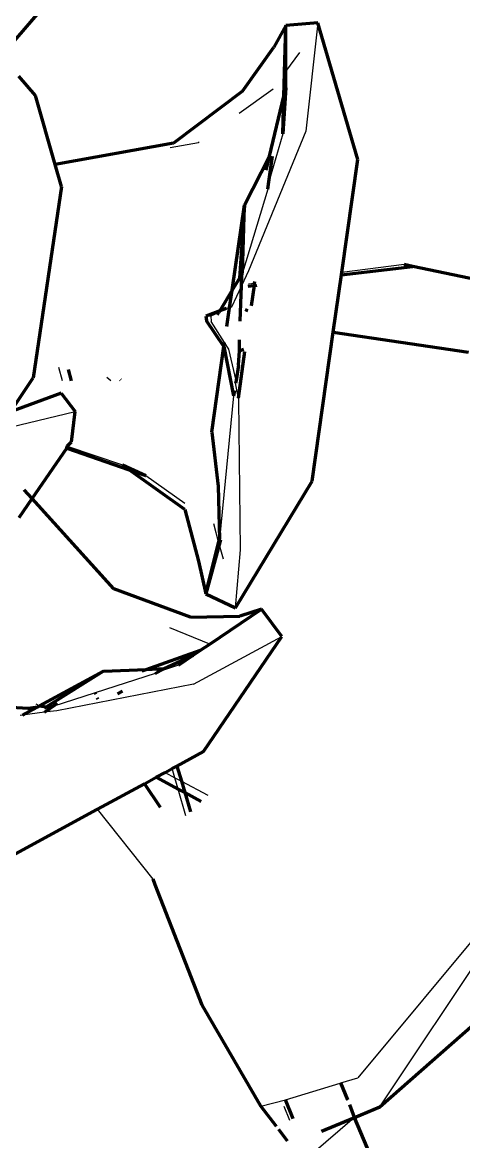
# Model space of a CAD drawing. Header units: millimetres. Extents: x 4307 to 31003, y 2809 to 20009.
# Drawn here: x 9866.32 to 9884.56, y 9318.6 to 9364.86 of the extents above; entities that cross this region are included whole.
import ezdxf

# ---------------------------------------------------------------- set-up
doc = ezdxf.new("R2010")
doc.units = ezdxf.units.MM
doc.layers.add('ProfileEdges', color=7, linetype='Continuous')

msp = doc.modelspace()

# ---------------------------------------------------------------- linework, layer by layer
for p, q in [((9864.084, 9361.908), (9867.232, 9365.609)), ((9878.54, 9364.847), (9878.032, 9360.365)), ((9877.217, 9362.827), (9877.795, 9363.621)), ((9876.691, 9362.106), (9875.275, 9361.094)), ((9878.032, 9360.365), (9875.667, 9354.595)), ((9872.426, 9359.684), (9873.597, 9359.896)), ((9873.63, 9359.919), (9873.597, 9359.896)), ((9877.091, 9360.253), (9876.514, 9358.265)), ((9876.472, 9357.97), (9875.424, 9354.512)), ((9882.109, 9354.852), (9879.522, 9354.527)), ((9875.667, 9354.595), (9875.374, 9353.969)), ((9875.374, 9353.969), (9874.965, 9353.094)), ((9875.921, 9354.075), (9875.669, 9354.044)), ((9875.971, 9354.082), (9875.921, 9354.075)), ((9874.435, 9352.865), (9874.111, 9352.724)), ((9874.887, 9353.06), (9874.743, 9353.039)), ((9874.965, 9353.094), (9874.887, 9353.06)), ((9875.521, 9352.962), (9875.622, 9352.921)), ((9874.111, 9352.724), (9873.905, 9352.72)), ((9874.111, 9352.724), (9874.127, 9352.494)), ((9874.681, 9351.625), (9874.127, 9352.494)), ((9874.854, 9351.353), (9874.681, 9351.625)), ((9875.154, 9350.06), (9874.854, 9351.353)), ((9867.983, 9350.05), (9867.831, 9350.601)), ((9869.814, 9350.203), (9869.974, 9350.065)), ((9875.249, 9349.335), (9875.134, 9349.943)), ((9875.049, 9349.421), (9874.468, 9343.498)), ((9875.27, 9349.263), (9875.249, 9349.335)), ((9875.341, 9343.063), (9875.27, 9349.263)), ((9865.814, 9348.128), (9868.499, 9348.772)), ((9868.164, 9347.339), (9870.461, 9346.569)), ((9871.424, 9346.133), (9873.04, 9344.985)), ((9874.216, 9344.149), (9874.433, 9343.355)), ((9874.433, 9343.355), (9874.458, 9343.262)), ((9874.458, 9343.262), (9874.615, 9342.69)), ((9875.132, 9340.658), (9875.341, 9343.063)), ((9874.07, 9339.167), (9872.41, 9339.83)), ((9873.394, 9337.507), (9877.046, 9339.471)), ((9872.772, 9338.29), (9871.906, 9338.006)), ((9871.805, 9337.951), (9869.328, 9337.145)), ((9869.328, 9337.145), (9867.582, 9336.587)), ((9873.394, 9337.507), (9867.744, 9336.411)), ((9866.87, 9336.695), (9867.031, 9336.61)), ((9866.324, 9336.226), (9866.223, 9336.213)), ((9867.235, 9336.345), (9866.324, 9336.226)), ((9867.471, 9336.376), (9867.235, 9336.345)), ((9867.362, 9336.434), (9867.471, 9336.376)), ((9867.744, 9336.411), (9867.471, 9336.376)), ((9872.627, 9333.637), (9872.517, 9334.018)), ((9872.216, 9333.855), (9872.627, 9333.637)), ((9872.627, 9333.637), (9872.895, 9333.494)), ((9872.762, 9333.17), (9872.627, 9333.637)), ((9872.895, 9333.494), (9873.98, 9332.918)), ((9873.082, 9332.063), (9872.762, 9333.17)), ((9871.72, 9329.442), (9869.419, 9332.338)), ((9885.682, 9327.836), (9880.184, 9321.229)), ((9881.1, 9320.029), (9885.992, 9327.386)), ((9877.191, 9320.328), (9879.451, 9321.016)), ((9879.451, 9321.016), (9879.484, 9321.025)), ((9879.451, 9321.016), (9879.744, 9320.315)), ((9879.484, 9321.025), (9880.184, 9321.229)), ((9876.176, 9320.062), (9877.191, 9320.328)), ((9877.127, 9320.057), (9877.36, 9319.48)), ((9879.834, 9320.1), (9880.044, 9319.598)), ((9880.044, 9319.598), (9874.61, 9314.928))]:
    msp.add_line(p, q)
at = {"layer": 'ProfileEdges', "lineweight": 211}
for p, q in [((9864.084, 9361.908), (9867.372, 9365.697)), ((9877.215, 9364.733), (9876.716, 9363.835)), ((9877.134, 9361.811), (9877.215, 9364.733)), ((9878.54, 9364.847), (9877.215, 9364.733)), ((9877.217, 9362.827), (9877.215, 9364.733)), ((9880.182, 9359.196), (9878.54, 9364.847)), ((9875.416, 9362.014), (9876.716, 9363.835)), ((9866.862, 9361.839), (9866.168, 9362.645)), ((9877.217, 9362.157), (9877.217, 9362.827)), ((9877.217, 9362.157), (9877.091, 9360.253)), ((9877.134, 9361.811), (9877.217, 9362.157)), ((9867.679, 9358.984), (9866.862, 9361.839)), ((9875.416, 9362.014), (9872.562, 9359.875)), ((9876.539, 9359.339), (9877.134, 9361.811)), ((9877.091, 9360.253), (9877.134, 9361.811)), ((9872.562, 9359.875), (9867.679, 9358.984)), ((9875.496, 9357.303), (9876.539, 9359.339)), ((9876.399, 9358.757), (9876.539, 9359.339)), ((9867.937, 9358.08), (9867.679, 9358.984)), ((9876.514, 9358.265), (9876.665, 9359.331)), ((9879.522, 9354.527), (9880.182, 9359.196)), ((9867.937, 9358.08), (9866.767, 9350.174)), ((9876.472, 9357.97), (9876.514, 9358.265)), ((9874.992, 9353.792), (9875.496, 9357.303)), ((9875.496, 9357.303), (9875.289, 9354.287)), ((9875.424, 9354.512), (9875.496, 9357.303)), ((9879.508, 9354.422), (9882.463, 9354.777)), ((9882.463, 9354.777), (9882.109, 9354.852)), ((9887.344, 9353.75), (9882.463, 9354.777)), ((9875.289, 9354.287), (9874.992, 9353.792)), ((9875.289, 9354.287), (9875.281, 9354.172)), ((9875.289, 9354.287), (9875.391, 9354.433)), ((9875.374, 9353.969), (9875.391, 9354.433)), ((9875.391, 9354.433), (9875.424, 9354.512)), ((9879.174, 9352.064), (9879.508, 9354.422)), ((9879.508, 9354.422), (9879.522, 9354.527)), ((9874.992, 9353.792), (9874.48, 9352.939)), ((9874.887, 9353.06), (9874.992, 9353.792)), ((9875.321, 9352.517), (9875.374, 9353.969)), ((9875.657, 9353.96), (9875.909, 9353.99)), ((9875.789, 9353.146), (9875.909, 9353.99)), ((9875.909, 9353.99), (9875.921, 9354.075)), ((9875.909, 9353.99), (9876.018, 9354.003)), ((9875.921, 9354.075), (9875.931, 9354.149)), ((9874.48, 9352.939), (9873.905, 9352.72)), ((9874.38, 9352.772), (9874.435, 9352.865)), ((9874.48, 9352.939), (9874.435, 9352.865)), ((9874.743, 9353.039), (9874.48, 9352.939)), ((9874.776, 9352.291), (9874.887, 9353.06)), ((9875.64, 9352.946), (9875.525, 9352.992)), ((9873.905, 9352.72), (9873.926, 9352.527)), ((9874.652, 9351.462), (9873.926, 9352.527)), ((9878.303, 9345.903), (9879.174, 9352.064)), ((9879.174, 9352.064), (9884.768, 9351.225)), ((9874.652, 9351.462), (9874.681, 9351.625)), ((9875.29, 9351.281), (9875.292, 9351.742)), ((9874.149, 9347.922), (9874.652, 9351.462)), ((9874.652, 9351.462), (9875.049, 9349.421)), ((9875.249, 9349.335), (9875.521, 9351.253)), ((9875.254, 9350.699), (9875.29, 9351.281)), ((9875.29, 9351.281), (9875.475, 9351.351)), ((9875.254, 9350.699), (9875.154, 9350.06)), ((9865.824, 9348.762), (9866.767, 9350.174)), ((9868.347, 9350.052), (9868.228, 9350.521)), ((9870.395, 9350.068), (9870.369, 9350.092)), ((9875.086, 9349.649), (9875.049, 9349.421)), ((9875.154, 9350.06), (9875.134, 9349.943)), ((9867.927, 9349.53), (9865.824, 9348.762)), ((9867.927, 9349.53), (9868.499, 9348.772)), ((9868.345, 9347.523), (9868.499, 9348.772)), ((9874.149, 9347.922), (9874.414, 9345.689)), ((9868.162, 9347.259), (9868.164, 9347.339)), ((9868.164, 9347.339), (9868.345, 9347.523)), ((9866.723, 9345.18), (9868.162, 9347.259)), ((9868.105, 9347.279), (9868.162, 9347.259)), ((9868.162, 9347.259), (9870.74, 9346.369)), ((9870.461, 9346.569), (9871.424, 9346.133)), ((9870.74, 9346.369), (9870.461, 9346.569)), ((9870.74, 9346.369), (9871.424, 9346.133)), ((9873.039, 9344.729), (9870.74, 9346.369)), ((9866.723, 9345.18), (9866.399, 9345.537)), ((9874.414, 9345.689), (9874.468, 9343.498)), ((9875.132, 9340.658), (9878.303, 9345.903)), ((9866.179, 9344.393), (9866.723, 9345.18)), ((9870.101, 9341.45), (9866.723, 9345.18)), ((9873.039, 9344.729), (9873.594, 9342.587)), ((9873.901, 9341.24), (9874.433, 9343.355)), ((9874.458, 9343.262), (9873.901, 9341.24)), ((9874.433, 9343.355), (9874.468, 9343.498)), ((9874.516, 9343.474), (9874.458, 9343.262)), ((9873.594, 9342.587), (9873.901, 9341.24)), ((9873.268, 9340.281), (9870.101, 9341.45)), ((9873.901, 9341.24), (9875.132, 9340.658)), ((9874.07, 9339.167), (9876.201, 9340.608)), ((9876.201, 9340.608), (9875.315, 9340.315)), ((9877.046, 9339.471), (9876.201, 9340.608)), ((9873.268, 9340.281), (9875.315, 9340.315)), ((9873.81, 9334.72), (9877.046, 9339.471)), ((9873.683, 9338.906), (9874.07, 9339.167)), ((9871.442, 9338.12), (9873.683, 9338.906)), ((9872.176, 9338.152), (9873.386, 9338.705)), ((9872.772, 9338.29), (9873.386, 9338.705)), ((9873.386, 9338.705), (9873.683, 9338.906)), ((9869.673, 9338.044), (9871.442, 9338.12)), ((9871.268, 9338.059), (9871.442, 9338.12)), ((9871.442, 9338.12), (9872.176, 9338.152)), ((9871.906, 9338.006), (9872.176, 9338.152)), ((9867.031, 9336.61), (9869.673, 9338.044)), ((9869.673, 9338.044), (9867.318, 9336.572)), ((9871.805, 9337.951), (9871.906, 9338.006)), ((9869.328, 9337.145), (9869.351, 9337.09)), ((9870.254, 9337.11), (9870.454, 9337.219)), ((9867.582, 9336.587), (9867.777, 9336.722)), ((9869.41, 9336.949), (9869.438, 9336.883)), ((9865.845, 9336.552), (9866.573, 9336.519)), ((9866.324, 9336.226), (9866.718, 9336.44)), ((9866.573, 9336.519), (9866.952, 9336.567)), ((9866.573, 9336.519), (9866.718, 9336.44)), ((9866.718, 9336.44), (9866.952, 9336.567)), ((9866.952, 9336.567), (9867.031, 9336.61)), ((9867.031, 9336.61), (9867.318, 9336.572)), ((9867.318, 9336.572), (9867.213, 9336.506)), ((9867.235, 9336.345), (9867.362, 9336.434)), ((9867.318, 9336.572), (9867.546, 9336.575)), ((9867.362, 9336.434), (9867.546, 9336.575)), ((9867.582, 9336.587), (9867.546, 9336.575)), ((9872.711, 9334.123), (9873.81, 9334.72)), ((9872.216, 9333.855), (9872.517, 9334.018)), ((9872.517, 9334.018), (9872.711, 9334.123)), ((9872.711, 9334.123), (9872.895, 9333.494)), ((9871.362, 9333.392), (9871.856, 9333.66)), ((9871.856, 9333.66), (9872.216, 9333.855)), ((9871.856, 9333.66), (9872.762, 9333.17)), ((9872.895, 9333.494), (9873.033, 9333.023)), ((9869.419, 9332.338), (9871.362, 9333.392)), ((9871.362, 9333.392), (9872.021, 9332.421)), ((9872.762, 9333.17), (9873.033, 9333.023)), ((9873.033, 9333.023), (9873.707, 9332.658)), ((9873.033, 9333.023), (9873.264, 9332.236)), ((9862.89, 9328.796), (9869.391, 9332.322)), ((9869.391, 9332.322), (9869.419, 9332.338)), ((9871.807, 9329.219), (9871.72, 9329.442)), ((9873.746, 9324.233), (9871.807, 9329.219)), ((9876.176, 9320.062), (9873.746, 9324.233)), ((9881.1, 9320.029), (9885.994, 9324.348)), ((9879.772, 9320.324), (9879.484, 9321.025)), ((9876.823, 9319.218), (9876.176, 9320.062)), ((9877.513, 9319.534), (9877.191, 9320.328)), ((9880.044, 9319.598), (9879.858, 9320.115)), ((9880.044, 9319.598), (9881.1, 9320.029)), ((9878.68, 9319.028), (9880.044, 9319.598)), ((9880.839, 9317.728), (9880.044, 9319.598)), ((9876.904, 9319.113), (9877.27, 9318.635))]:
    msp.add_line(p, q, dxfattribs=at)

doc.saveas('drawing.dxf')
